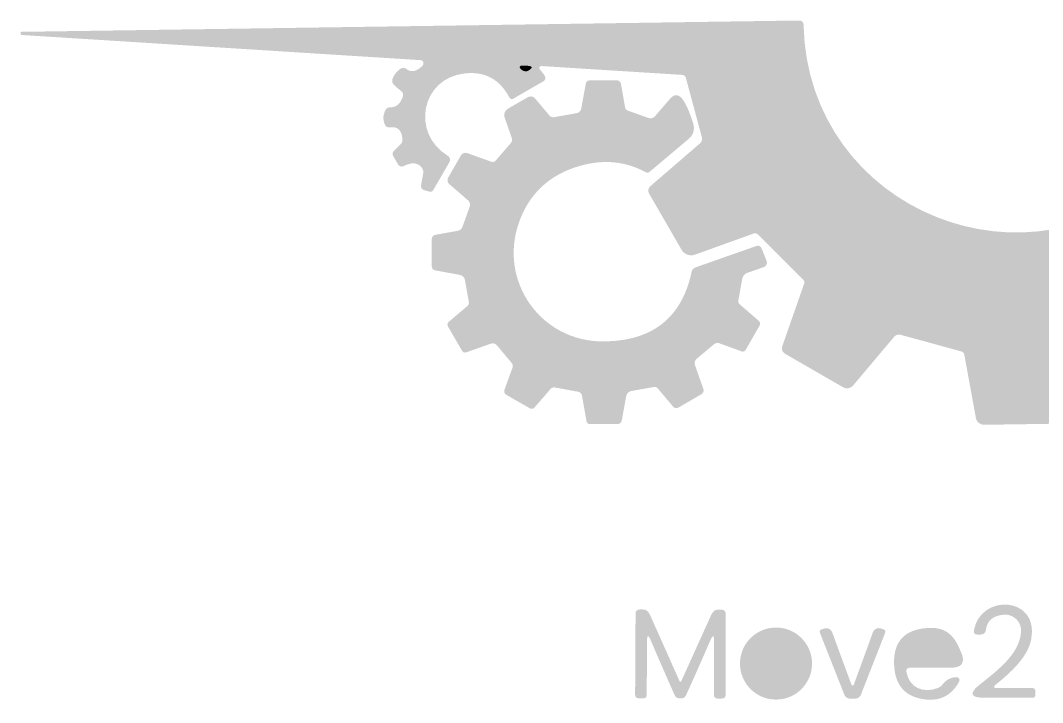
# Model space of a CAD drawing. Extents: x 0 to 300, y 0 to 192.
# Drawn here: x 7.5 to 151.9, y 6.4 to 102.8 of the extents above; entities that cross this region are included whole.
import ezdxf

# ---------------------------------------------------------------- set-up
doc = ezdxf.new("R2010")
doc.units = 0
doc.linetypes.add('Solid', pattern=[0])
doc.layers.add('Layer 1', color=7, linetype='Solid', lineweight=0)

msp = doc.modelspace()

# ---------------------------------------------------------------- hatches: boundary and pattern name
at = {"layer": 'Layer 1', "linetype": 'Solid', "lineweight": 0}
h = msp.add_hatch(color=160, dxfattribs=at)
edge = h.paths.add_edge_path(flags=0)
edge.add_spline(control_points=[(81.07, 95.66), (81.51, 95.16), (81.63, 94.89)], knot_values=[0, 0, 0, 1, 1, 1], degree=2, periodic=0)
edge.add_line((81.63, 94.89), (81.63, 94.89))
edge.add_spline(control_points=[(81.63, 94.89), (81.74, 94.64), (81.64, 94.35), (81.41, 94.21)], knot_values=[0, 0, 0, 0, 1, 1, 1, 1], degree=3, periodic=0)
edge.add_line((81.41, 94.21), (77.19, 91.78))
edge.add_spline(control_points=[(77.19, 91.78), (76.78, 91.54), (76.56, 91.96)], knot_values=[0, 0, 0, 1, 1, 1], degree=2, periodic=0)
edge.add_spline(control_points=[(76.56, 91.96), (74.51, 95.8), (70.24, 95.31)], knot_values=[0, 0, 0, 1, 1, 1], degree=2, periodic=0)
edge.add_spline(control_points=[(70.24, 95.31), (64.1, 94.6), (62.67, 86.86), (67.9, 83.67)], knot_values=[0, 0, 0, 0, 1, 1, 1, 1], degree=3, periodic=0)
edge.add_line((67.9, 83.67), (67.9, 83.67))
edge.add_spline(control_points=[(67.9, 83.67), (68.2, 83.49), (68.3, 83.1), (68.12, 82.79)], knot_values=[0, 0, 0, 0, 1, 1, 1, 1], degree=3, periodic=0)
edge.add_line((68.12, 82.79), (65.87, 78.89))
edge.add_spline(control_points=[(65.87, 78.89), (65.66, 78.52), (65.24, 78.63)], knot_values=[0, 0, 0, 1, 1, 1], degree=2, periodic=0)
edge.add_line((65.24, 78.63), (64.64, 78.8))
edge.add_spline(control_points=[(64.64, 78.8), (64.02, 78.97), (64.13, 79.6)], knot_values=[0, 0, 0, 1, 1, 1], degree=2, periodic=0)
edge.add_line((64.13, 79.6), (64.41, 81.17))
edge.add_spline(control_points=[(64.41, 81.17), (64.5, 81.69), (64.15, 82.09)], knot_values=[0, 0, 0, 1, 1, 1], degree=2, periodic=0)
edge.add_spline(control_points=[(64.15, 82.09), (63.29, 83.06), (61.64, 82.22)], knot_values=[0, 0, 0, 1, 1, 1], degree=2, periodic=0)
edge.add_line((61.64, 82.22), (61.64, 82.22))
edge.add_spline(control_points=[(61.64, 82.22), (61.37, 82.08), (61.03, 82.18), (60.87, 82.45)], knot_values=[0, 0, 0, 0, 1, 1, 1, 1], degree=3, periodic=0)
edge.add_line((60.87, 82.45), (60.21, 83.59))
edge.add_spline(control_points=[(60.21, 83.59), (59.95, 84.04), (60.32, 84.41)], knot_values=[0, 0, 0, 1, 1, 1], degree=2, periodic=0)
edge.add_line((60.32, 84.41), (61.26, 85.35))
edge.add_line((61.26, 85.35), (61.26, 85.35))
edge.add_spline(control_points=[(61.26, 85.35), (61.42, 85.51), (61.5, 85.73), (61.49, 85.96)], knot_values=[0, 0, 0, 0, 1, 1, 1, 1], degree=3, periodic=0)
edge.add_spline(control_points=[(61.49, 85.96), (61.35, 87.92), (59.75, 87.7)], knot_values=[0, 0, 0, 1, 1, 1], degree=2, periodic=0)
edge.add_spline(control_points=[(59.75, 87.7), (59.17, 87.62), (58.97, 88.17)], knot_values=[0, 0, 0, 1, 1, 1], degree=2, periodic=0)
edge.add_spline(control_points=[(58.97, 88.17), (58.59, 89.16), (59.06, 90.08)], knot_values=[0, 0, 0, 1, 1, 1], degree=2, periodic=0)
edge.add_spline(control_points=[(59.06, 90.08), (59.3, 90.55), (59.83, 90.54)], knot_values=[0, 0, 0, 1, 1, 1], degree=2, periodic=0)
edge.add_spline(control_points=[(59.83, 90.54), (60.97, 90.51), (61.52, 91.97)], knot_values=[0, 0, 0, 1, 1, 1], degree=2, periodic=0)
edge.add_spline(control_points=[(61.52, 91.97), (61.72, 92.47), (61.3, 92.82)], knot_values=[0, 0, 0, 1, 1, 1], degree=2, periodic=0)
edge.add_line((61.3, 92.82), (60.34, 93.63))
edge.add_spline(control_points=[(60.34, 93.63), (60.09, 93.84), (59.98, 94.19), (60.08, 94.51)], knot_values=[0, 0, 0, 0, 1, 1, 1, 1], degree=3, periodic=0)
edge.add_spline(control_points=[(60.08, 94.51), (60.33, 95.33), (61.17, 95.94)], knot_values=[0, 0, 0, 1, 1, 1], degree=2, periodic=0)
edge.add_spline(control_points=[(61.17, 95.94), (61.61, 96.25), (62.04, 95.94)], knot_values=[0, 0, 0, 1, 1, 1], degree=2, periodic=0)
edge.add_spline(control_points=[(62.04, 95.94), (63.09, 95.16), (64.33, 96.43)], knot_values=[0, 0, 0, 1, 1, 1], degree=2, periodic=0)
edge.add_spline(control_points=[(64.33, 96.43), (64.45, 96.56), (64.49, 96.74), (64.43, 96.9)], knot_values=[0, 0, 0, 0, 1, 1, 1, 1], degree=3, periodic=0)
edge.add_spline(control_points=[(64.43, 96.9), (64.37, 97.07), (64.21, 97.18), (64.04, 97.19)], knot_values=[0, 0, 0, 0, 1, 1, 1, 1], degree=3, periodic=0)
edge.add_line((64.04, 97.19), (7.63, 100.75))
edge.add_spline(control_points=[(7.63, 100.75), (7.61, 100.75), (7.61, 100.77)], knot_values=[0, 0, 0, 1, 1, 1], degree=2, periodic=0)
edge.add_line((7.61, 100.77), (7.56, 101.04))
edge.add_spline(control_points=[(7.56, 101.04), (7.53, 101.19), (7.68, 101.19)], knot_values=[0, 0, 0, 1, 1, 1], degree=2, periodic=0)
edge.add_line((7.68, 101.19), (117.45, 102.79))
edge.add_spline(control_points=[(117.45, 102.79), (118.12, 102.8), (118.14, 102.12)], knot_values=[0, 0, 0, 1, 1, 1], degree=2, periodic=0)
edge.add_spline(control_points=[(118.14, 102.12), (118.75, 75.83), (150.45, 63.03), (169.23, 81.67)], knot_values=[0, 0, 0, 0, 1, 1, 1, 1], degree=3, periodic=0)
edge.add_spline(control_points=[(169.23, 81.67), (177.29, 89.67), (177.99, 102.23)], knot_values=[0, 0, 0, 1, 1, 1], degree=2, periodic=0)
edge.add_spline(control_points=[(177.99, 102.23), (178.02, 102.75), (178.53, 102.75)], knot_values=[0, 0, 0, 1, 1, 1], degree=2, periodic=0)
edge.add_line((178.53, 102.75), (286.5, 102.77))
edge.add_spline(control_points=[(286.5, 102.77), (286.68, 102.77), (286.69, 102.66)], knot_values=[0, 0, 0, 1, 1, 1], degree=2, periodic=0)
edge.add_line((286.69, 102.66), (286.69, 102.65))
edge.add_spline(control_points=[(286.69, 102.65), (286.71, 102.51), (286.5, 102.49)], knot_values=[0, 0, 0, 1, 1, 1], degree=2, periodic=0)
edge.add_line((286.5, 102.49), (233.21, 98.4))
edge.add_spline(control_points=[(233.21, 98.4), (232.67, 98.35), (232.25, 97.91), (232.26, 97.37)], knot_values=[0, 0, 0, 0, 1, 1, 1, 1], degree=3, periodic=0)
edge.add_spline(control_points=[(232.26, 97.37), (232.26, 96.48), (233.1, 95.82)], knot_values=[0, 0, 0, 1, 1, 1], degree=2, periodic=0)
edge.add_spline(control_points=[(233.1, 95.82), (233.55, 95.47), (234.09, 95.66)], knot_values=[0, 0, 0, 1, 1, 1], degree=2, periodic=0)
edge.add_line((234.09, 95.66), (235.13, 96.04))
edge.add_spline(control_points=[(235.13, 96.04), (235.59, 96.2), (235.83, 95.78)], knot_values=[0, 0, 0, 1, 1, 1], degree=2, periodic=0)
edge.add_line((235.83, 95.78), (236.53, 94.56))
edge.add_line((236.53, 94.56), (236.53, 94.56))
edge.add_spline(control_points=[(236.53, 94.56), (236.71, 94.26), (236.62, 93.88), (236.34, 93.68)], knot_values=[0, 0, 0, 0, 1, 1, 1, 1], degree=3, periodic=0)
edge.add_spline(control_points=[(236.34, 93.68), (235.66, 93.2), (235.37, 92.78)], knot_values=[0, 0, 0, 1, 1, 1], degree=2, periodic=0)
edge.add_spline(control_points=[(235.37, 92.78), (235.08, 92.35), (235.23, 91.85)], knot_values=[0, 0, 0, 1, 1, 1], degree=2, periodic=0)
edge.add_spline(control_points=[(235.23, 91.85), (235.65, 90.46), (237.24, 90.5)], knot_values=[0, 0, 0, 1, 1, 1], degree=2, periodic=0)
edge.add_spline(control_points=[(237.24, 90.5), (237.39, 90.51), (237.54, 90.45), (237.65, 90.34)], knot_values=[0, 0, 0, 0, 1, 1, 1, 1], degree=3, periodic=0)
edge.add_spline(control_points=[(237.65, 90.34), (237.76, 90.22), (237.82, 90.07), (237.81, 89.92)], knot_values=[0, 0, 0, 0, 1, 1, 1, 1], degree=3, periodic=0)
edge.add_line((237.81, 89.92), (237.7, 88.2))
edge.add_spline(control_points=[(237.7, 88.2), (237.66, 87.63), (237.09, 87.67)], knot_values=[0, 0, 0, 1, 1, 1], degree=2, periodic=0)
edge.add_line((237.09, 87.67), (236.27, 87.72))
edge.add_spline(control_points=[(236.27, 87.72), (235.85, 87.74), (235.65, 87.37)], knot_values=[0, 0, 0, 1, 1, 1], degree=2, periodic=0)
edge.add_spline(control_points=[(235.65, 87.37), (234.6, 85.42), (236.4, 84.56)], knot_values=[0, 0, 0, 1, 1, 1], degree=2, periodic=0)
edge.add_spline(control_points=[(236.4, 84.56), (236.57, 84.48), (236.69, 84.32), (236.73, 84.13)], knot_values=[0, 0, 0, 0, 1, 1, 1, 1], degree=3, periodic=0)
edge.add_spline(control_points=[(236.73, 84.13), (236.77, 83.94), (236.72, 83.75), (236.6, 83.6)], knot_values=[0, 0, 0, 0, 1, 1, 1, 1], degree=3, periodic=0)
edge.add_line((236.6, 83.6), (235.58, 82.38))
edge.add_spline(control_points=[(235.58, 82.38), (235.2, 81.93), (234.7, 82.23)], knot_values=[0, 0, 0, 1, 1, 1], degree=2, periodic=0)
edge.add_line((234.7, 82.23), (234.07, 82.59))
edge.add_spline(control_points=[(234.07, 82.59), (233.77, 82.76), (233.4, 82.74), (233.12, 82.53)], knot_values=[0, 0, 0, 0, 1, 1, 1, 1], degree=3, periodic=0)
edge.add_spline(control_points=[(233.12, 82.53), (231.65, 81.42), (232.63, 79.87)], knot_values=[0, 0, 0, 1, 1, 1], degree=2, periodic=0)
edge.add_spline(control_points=[(232.63, 79.87), (233.11, 79.13), (232.27, 78.83)], knot_values=[0, 0, 0, 1, 1, 1], degree=2, periodic=0)
edge.add_line((232.27, 78.83), (231.12, 78.41))
edge.add_spline(control_points=[(231.12, 78.41), (230.44, 78.17), (230.2, 78.84)], knot_values=[0, 0, 0, 1, 1, 1], degree=2, periodic=0)
edge.add_line((230.2, 78.84), (228.71, 82.99))
edge.add_spline(control_points=[(228.71, 82.99), (228.55, 83.42), (228.92, 83.68)], knot_values=[0, 0, 0, 1, 1, 1], degree=2, periodic=0)
edge.add_spline(control_points=[(228.92, 83.68), (232.72, 86.36), (231.83, 90.47)], knot_values=[0, 0, 0, 1, 1, 1], degree=2, periodic=0)
edge.add_spline(control_points=[(231.83, 90.47), (231.08, 93.9), (227.63, 95.02)], knot_values=[0, 0, 0, 1, 1, 1], degree=2, periodic=0)
edge.add_spline(control_points=[(227.63, 95.02), (222.98, 96.54), (219.97, 91.55)], knot_values=[0, 0, 0, 1, 1, 1], degree=2, periodic=0)
edge.add_spline(control_points=[(219.97, 91.55), (219.72, 91.14), (219.31, 91.38)], knot_values=[0, 0, 0, 1, 1, 1], degree=2, periodic=0)
edge.add_line((219.31, 91.38), (215.44, 93.61))
edge.add_spline(control_points=[(215.44, 93.61), (214.71, 94.04), (215.13, 94.78)], knot_values=[0, 0, 0, 1, 1, 1], degree=2, periodic=0)
edge.add_line((215.13, 94.78), (215.66, 95.69))
edge.add_spline(control_points=[(215.66, 95.69), (216.12, 96.49), (216.91, 96.01)], knot_values=[0, 0, 0, 1, 1, 1], degree=2, periodic=0)
edge.add_spline(control_points=[(216.91, 96.01), (218.33, 95.14), (219.35, 96.82)], knot_values=[0, 0, 0, 1, 1, 1], degree=2, periodic=0)
edge.add_line((219.35, 96.82), (219.35, 96.82))
edge.add_spline(control_points=[(219.35, 96.82), (219.42, 96.93), (219.42, 97.07), (219.35, 97.18)], knot_values=[0, 0, 0, 0, 1, 1, 1, 1], degree=3, periodic=0)
edge.add_spline(control_points=[(219.35, 97.18), (219.28, 97.3), (219.15, 97.36), (219.02, 97.35)], knot_values=[0, 0, 0, 0, 1, 1, 1, 1], degree=3, periodic=0)
edge.add_line((219.02, 97.35), (195.15, 95.51))
edge.add_spline(control_points=[(195.15, 95.51), (194.78, 95.49), (194.68, 95.13)], knot_values=[0, 0, 0, 1, 1, 1], degree=2, periodic=0)
edge.add_line((194.68, 95.13), (192.41, 86.84))
edge.add_line((192.41, 86.84), (192.41, 86.84))
edge.add_spline(control_points=[(192.41, 86.84), (192.29, 86.4), (192.44, 85.92), (192.79, 85.63)], knot_values=[0, 0, 0, 0, 1, 1, 1, 1], degree=3, periodic=0)
edge.add_line((192.79, 85.63), (199.57, 79.92))
edge.add_spline(control_points=[(199.57, 79.92), (199.98, 79.58), (200.08, 78.99), (199.81, 78.53)], knot_values=[0, 0, 0, 0, 1, 1, 1, 1], degree=3, periodic=0)
edge.add_line((199.81, 78.53), (195.09, 70.35))
edge.add_line((195.09, 70.35), (195.09, 70.35))
edge.add_spline(control_points=[(195.09, 70.35), (194.86, 69.94), (194.37, 69.76), (193.93, 69.92)], knot_values=[0, 0, 0, 0, 1, 1, 1, 1], degree=3, periodic=0)
edge.add_line((193.93, 69.92), (185.42, 72.89))
edge.add_line((185.42, 72.89), (185.42, 72.89))
edge.add_spline(control_points=[(185.42, 72.89), (185.1, 73.01), (184.73, 72.92), (184.48, 72.68)], knot_values=[0, 0, 0, 0, 1, 1, 1, 1], degree=3, periodic=0)
edge.add_line((184.48, 72.68), (178.19, 66.38))
edge.add_spline(control_points=[(178.19, 66.38), (178.06, 66.25), (178.01, 66.06), (178.08, 65.88)], knot_values=[0, 0, 0, 0, 1, 1, 1, 1], degree=3, periodic=0)
edge.add_line((178.08, 65.88), (181.16, 57.31))
edge.add_spline(control_points=[(181.16, 57.31), (181.53, 56.28), (180.58, 55.73)], knot_values=[0, 0, 0, 1, 1, 1], degree=2, periodic=0)
edge.add_line((180.58, 55.73), (172.95, 51.33))
edge.add_line((172.95, 51.33), (172.95, 51.33))
edge.add_spline(control_points=[(172.95, 51.33), (172.34, 50.98), (171.57, 51.11), (171.11, 51.64)], knot_values=[0, 0, 0, 0, 1, 1, 1, 1], degree=3, periodic=0)
edge.add_line((171.11, 51.64), (165.41, 58.26))
edge.add_spline(control_points=[(165.41, 58.26), (165.11, 58.61), (164.66, 58.49)], knot_values=[0, 0, 0, 1, 1, 1], degree=2, periodic=0)
edge.add_line((164.66, 58.49), (156.13, 56.19))
edge.add_spline(control_points=[(156.13, 56.19), (155.63, 56.06), (155.54, 55.55)], knot_values=[0, 0, 0, 1, 1, 1], degree=2, periodic=0)
edge.add_line((155.54, 55.55), (154.06, 47.14))
edge.add_spline(control_points=[(154.06, 47.14), (153.83, 45.83), (152.5, 45.81)], knot_values=[0, 0, 0, 1, 1, 1], degree=2, periodic=0)
edge.add_line((152.5, 45.81), (143.65, 45.68))
edge.add_spline(control_points=[(143.65, 45.68), (143.08, 45.67), (142.58, 46.08), (142.48, 46.65)], knot_values=[0, 0, 0, 0, 1, 1, 1, 1], degree=3, periodic=0)
edge.add_line((142.48, 46.65), (140.85, 55.55))
edge.add_spline(control_points=[(140.85, 55.55), (140.78, 55.94), (140.4, 56.05)], knot_values=[0, 0, 0, 1, 1, 1], degree=2, periodic=0)
edge.add_line((140.4, 56.05), (131.89, 58.38))
edge.add_spline(control_points=[(131.89, 58.38), (131.3, 58.54), (130.9, 58.07)], knot_values=[0, 0, 0, 1, 1, 1], degree=2, periodic=0)
edge.add_line((130.9, 58.07), (125.15, 51.24))
edge.add_spline(control_points=[(125.15, 51.24), (124.8, 50.82), (124.19, 50.71), (123.72, 50.98)], knot_values=[0, 0, 0, 0, 1, 1, 1, 1], degree=3, periodic=0)
edge.add_line((123.72, 50.98), (115.5, 55.73))
edge.add_spline(control_points=[(115.5, 55.73), (115.15, 55.93), (114.99, 56.36), (115.12, 56.74)], knot_values=[0, 0, 0, 0, 1, 1, 1, 1], degree=3, periodic=0)
edge.add_line((115.12, 56.74), (118.24, 65.67))
edge.add_line((118.24, 65.67), (118.24, 65.67))
edge.add_spline(control_points=[(118.24, 65.67), (118.29, 65.82), (118.26, 65.99), (118.14, 66.11)], knot_values=[0, 0, 0, 0, 1, 1, 1, 1], degree=3, periodic=0)
edge.add_line((118.14, 66.11), (111.68, 72.57))
edge.add_spline(control_points=[(111.68, 72.57), (111.43, 72.82), (111.1, 72.7)], knot_values=[0, 0, 0, 1, 1, 1], degree=2, periodic=0)
edge.add_line((111.1, 72.7), (102.8, 69.71))
edge.add_line((102.8, 69.71), (102.8, 69.71))
edge.add_spline(control_points=[(102.8, 69.71), (102.08, 69.46), (101.29, 69.75), (100.91, 70.4)], knot_values=[0, 0, 0, 0, 1, 1, 1, 1], degree=3, periodic=0)
edge.add_line((100.91, 70.4), (96.31, 78.36))
edge.add_line((96.31, 78.36), (96.31, 78.36))
edge.add_spline(control_points=[(96.31, 78.36), (96.12, 78.7), (96.19, 79.12), (96.49, 79.38)], knot_values=[0, 0, 0, 0, 1, 1, 1, 1], degree=3, periodic=0)
edge.add_line((96.49, 79.38), (103.52, 85.44))
edge.add_line((103.52, 85.44), (103.52, 85.44))
edge.add_spline(control_points=[(103.52, 85.44), (103.76, 85.65), (103.86, 85.97), (103.78, 86.28)], knot_values=[0, 0, 0, 0, 1, 1, 1, 1], degree=3, periodic=0)
edge.add_line((103.78, 86.28), (101.53, 94.64))
edge.add_spline(control_points=[(101.53, 94.64), (101.41, 95.08), (100.96, 95.11)], knot_values=[0, 0, 0, 1, 1, 1], degree=2, periodic=0)
edge.add_line((100.96, 95.11), (81.4, 96.34))
edge.add_spline(control_points=[(81.4, 96.34), (80.4, 96.41), (81.07, 95.66)], knot_values=[0, 0, 0, 1, 1, 1], degree=2, periodic=0)
edge = h.paths.add_edge_path(flags=0)
edge.add_line((78.2, 96.39), (78.2, 96.39))
edge.add_spline(control_points=[(78.2, 96.39), (78.14, 96.37), (78.09, 96.33), (78.07, 96.27)], knot_values=[0, 0, 0, 0, 1, 1, 1, 1], degree=3, periodic=0)
edge.add_spline(control_points=[(78.07, 96.27), (78.04, 96.22), (78.05, 96.15), (78.08, 96.1)], knot_values=[0, 0, 0, 0, 1, 1, 1, 1], degree=3, periodic=0)
edge.add_spline(control_points=[(78.08, 96.1), (78.35, 95.68), (78.86, 95.61)], knot_values=[0, 0, 0, 1, 1, 1], degree=2, periodic=0)
edge.add_spline(control_points=[(78.86, 95.61), (79.12, 95.58), (79.44, 95.82)], knot_values=[0, 0, 0, 1, 1, 1], degree=2, periodic=0)
edge.add_spline(control_points=[(79.44, 95.82), (80.08, 96.28), (79.3, 96.38)], knot_values=[0, 0, 0, 1, 1, 1], degree=2, periodic=0)
edge.add_spline(control_points=[(79.3, 96.38), (78.53, 96.48), (78.2, 96.39)], knot_values=[0, 0, 0, 1, 1, 1], degree=2, periodic=0)
h = msp.add_hatch(color=0, dxfattribs=at)
edge = h.paths.add_edge_path(flags=0)
edge.add_spline(control_points=[(78.2, 96.39), (78.53, 96.48), (79.3, 96.38)], knot_values=[0, 0, 0, 1, 1, 1], degree=2, periodic=0)
edge.add_spline(control_points=[(79.3, 96.38), (80.08, 96.28), (79.44, 95.82)], knot_values=[0, 0, 0, 1, 1, 1], degree=2, periodic=0)
edge.add_spline(control_points=[(79.44, 95.82), (79.12, 95.58), (78.86, 95.61)], knot_values=[0, 0, 0, 1, 1, 1], degree=2, periodic=0)
edge.add_spline(control_points=[(78.86, 95.61), (78.35, 95.68), (78.08, 96.1)], knot_values=[0, 0, 0, 1, 1, 1], degree=2, periodic=0)
edge.add_spline(control_points=[(78.08, 96.1), (78.05, 96.15), (78.04, 96.22), (78.07, 96.27)], knot_values=[0, 0, 0, 0, 1, 1, 1, 1], degree=3, periodic=0)
edge.add_spline(control_points=[(78.07, 96.27), (78.09, 96.33), (78.14, 96.37), (78.2, 96.39)], knot_values=[0, 0, 0, 0, 1, 1, 1, 1], degree=3, periodic=0)
edge.add_line((78.2, 96.39), (78.2, 96.39))
h = msp.add_hatch(color=160, dxfattribs=at)
edge = h.paths.add_edge_path(flags=0)
edge.add_line((93.07, 49.64), (92.47, 46.34))
edge.add_spline(control_points=[(92.47, 46.34), (92.36, 45.78), (91.79, 45.78)], knot_values=[0, 0, 0, 1, 1, 1], degree=2, periodic=0)
edge.add_line((91.79, 45.78), (88.03, 45.78))
edge.add_spline(control_points=[(88.03, 45.78), (87.56, 45.78), (87.47, 46.24)], knot_values=[0, 0, 0, 1, 1, 1], degree=2, periodic=0)
edge.add_line((87.47, 46.24), (86.85, 49.77))
edge.add_spline(control_points=[(86.85, 49.77), (86.76, 50.27), (86.26, 50.36)], knot_values=[0, 0, 0, 1, 1, 1], degree=2, periodic=0)
edge.add_line((86.26, 50.36), (83.01, 50.95))
edge.add_spline(control_points=[(83.01, 50.95), (82.65, 51.01), (82.4, 50.73)], knot_values=[0, 0, 0, 1, 1, 1], degree=2, periodic=0)
edge.add_line((82.4, 50.73), (80.19, 48.18))
edge.add_spline(control_points=[(80.19, 48.18), (79.87, 47.78), (79.42, 48.04)], knot_values=[0, 0, 0, 1, 1, 1], degree=2, periodic=0)
edge.add_line((79.42, 48.04), (76.13, 49.93))
edge.add_line((76.13, 49.93), (76.13, 49.93))
edge.add_spline(control_points=[(76.13, 49.93), (75.9, 50.06), (75.8, 50.34), (75.89, 50.6)], knot_values=[0, 0, 0, 0, 1, 1, 1, 1], degree=3, periodic=0)
edge.add_line((75.89, 50.6), (77.03, 53.75))
edge.add_spline(control_points=[(77.03, 53.75), (77.16, 54.13), (76.89, 54.44)], knot_values=[0, 0, 0, 1, 1, 1], degree=2, periodic=0)
edge.add_line((76.89, 54.44), (74.86, 56.87))
edge.add_spline(control_points=[(74.86, 56.87), (74.48, 57.31), (73.92, 57.12)], knot_values=[0, 0, 0, 1, 1, 1], degree=2, periodic=0)
edge.add_line((73.92, 57.12), (70.53, 55.93))
edge.add_spline(control_points=[(70.53, 55.93), (70.1, 55.78), (69.88, 56.17)], knot_values=[0, 0, 0, 1, 1, 1], degree=2, periodic=0)
edge.add_line((69.88, 56.17), (67.95, 59.51))
edge.add_spline(control_points=[(67.95, 59.51), (67.69, 59.95), (68.08, 60.27)], knot_values=[0, 0, 0, 1, 1, 1], degree=2, periodic=0)
edge.add_line((68.08, 60.27), (70.63, 62.43))
edge.add_spline(control_points=[(70.63, 62.43), (70.92, 62.67), (70.86, 63.05)], knot_values=[0, 0, 0, 1, 1, 1], degree=2, periodic=0)
edge.add_line((70.86, 63.05), (70.33, 66.03))
edge.add_spline(control_points=[(70.33, 66.03), (70.2, 66.74), (69.5, 66.87)], knot_values=[0, 0, 0, 1, 1, 1], degree=2, periodic=0)
edge.add_line((69.5, 66.87), (66.14, 67.49))
edge.add_spline(control_points=[(66.14, 67.49), (65.63, 67.58), (65.63, 68.09)], knot_values=[0, 0, 0, 1, 1, 1], degree=2, periodic=0)
edge.add_line((65.63, 68.09), (65.63, 71.85))
edge.add_spline(control_points=[(65.63, 71.85), (65.63, 72.43), (66.21, 72.53)], knot_values=[0, 0, 0, 1, 1, 1], degree=2, periodic=0)
edge.add_line((66.21, 72.53), (69.29, 73.08))
edge.add_spline(control_points=[(69.29, 73.08), (69.6, 73.14), (69.86, 73.35), (69.96, 73.64)], knot_values=[0, 0, 0, 0, 1, 1, 1, 1], degree=3, periodic=0)
edge.add_line((69.96, 73.64), (70.97, 76.45))
edge.add_spline(control_points=[(70.97, 76.45), (71.17, 77.03), (70.7, 77.43)], knot_values=[0, 0, 0, 1, 1, 1], degree=2, periodic=0)
edge.add_line((70.7, 77.43), (68.09, 79.69))
edge.add_line((68.09, 79.69), (68.09, 79.69))
edge.add_spline(control_points=[(68.09, 79.69), (67.83, 79.91), (67.76, 80.29), (67.94, 80.59)], knot_values=[0, 0, 0, 0, 1, 1, 1, 1], degree=3, periodic=0)
edge.add_line((67.94, 80.59), (69.74, 83.73))
edge.add_line((69.74, 83.73), (69.74, 83.73))
edge.add_spline(control_points=[(69.74, 83.73), (69.92, 84.04), (70.29, 84.18), (70.63, 84.06)], knot_values=[0, 0, 0, 0, 1, 1, 1, 1], degree=3, periodic=0)
edge.add_line((70.63, 84.06), (74.01, 82.85))
edge.add_spline(control_points=[(74.01, 82.85), (74.4, 82.71), (74.67, 83.02)], knot_values=[0, 0, 0, 1, 1, 1], degree=2, periodic=0)
edge.add_line((74.67, 83.02), (76.75, 85.43))
edge.add_spline(control_points=[(76.75, 85.43), (77.07, 85.81), (76.9, 86.28)], knot_values=[0, 0, 0, 1, 1, 1], degree=2, periodic=0)
edge.add_line((76.9, 86.28), (75.91, 89.1))
edge.add_spline(control_points=[(75.91, 89.1), (75.75, 89.56), (75.95, 90.08), (76.38, 90.33)], knot_values=[0, 0, 0, 0, 1, 1, 1, 1], degree=3, periodic=0)
edge.add_line((76.38, 90.33), (79.18, 91.95))
edge.add_spline(control_points=[(79.18, 91.95), (79.53, 92.16), (79.97, 92.08), (80.22, 91.78)], knot_values=[0, 0, 0, 0, 1, 1, 1, 1], degree=3, periodic=0)
edge.add_line((80.22, 91.78), (82.22, 89.4))
edge.add_spline(control_points=[(82.22, 89.4), (82.51, 89.06), (82.94, 89.14)], knot_values=[0, 0, 0, 1, 1, 1], degree=2, periodic=0)
edge.add_line((82.94, 89.14), (86.13, 89.71))
edge.add_line((86.13, 89.71), (86.13, 89.71))
edge.add_spline(control_points=[(86.13, 89.71), (86.44, 89.77), (86.68, 90.01), (86.73, 90.31)], knot_values=[0, 0, 0, 0, 1, 1, 1, 1], degree=3, periodic=0)
edge.add_line((86.73, 90.31), (87.37, 93.79))
edge.add_spline(control_points=[(87.37, 93.79), (87.47, 94.34), (88.03, 94.34)], knot_values=[0, 0, 0, 1, 1, 1], degree=2, periodic=0)
edge.add_line((88.03, 94.34), (91.7, 94.34))
edge.add_spline(control_points=[(91.7, 94.34), (92.26, 94.34), (92.36, 93.79)], knot_values=[0, 0, 0, 1, 1, 1], degree=2, periodic=0)
edge.add_line((92.36, 93.79), (92.93, 90.53))
edge.add_spline(control_points=[(92.93, 90.53), (93, 90.18), (93.33, 90.06)], knot_values=[0, 0, 0, 1, 1, 1], degree=2, periodic=0)
edge.add_line((93.33, 90.06), (96.18, 89.04))
edge.add_spline(control_points=[(96.18, 89.04), (96.78, 88.83), (97.19, 89.31)], knot_values=[0, 0, 0, 1, 1, 1], degree=2, periodic=0)
edge.add_line((97.19, 89.31), (99.26, 91.71))
edge.add_spline(control_points=[(99.26, 91.71), (100.18, 92.79), (101.05, 91.66)], knot_values=[0, 0, 0, 1, 1, 1], degree=2, periodic=0)
edge.add_spline(control_points=[(101.05, 91.66), (101.77, 90.72), (102.52, 88.33)], knot_values=[0, 0, 0, 1, 1, 1], degree=2, periodic=0)
edge.add_spline(control_points=[(102.52, 88.33), (102.97, 86.95), (101.85, 86.01)], knot_values=[0, 0, 0, 1, 1, 1], degree=2, periodic=0)
edge.add_line((101.85, 86.01), (96.38, 81.4))
edge.add_line((96.38, 81.4), (96.38, 81.4))
edge.add_spline(control_points=[(96.38, 81.4), (96.24, 81.28), (96.04, 81.26), (95.87, 81.35)], knot_values=[0, 0, 0, 0, 1, 1, 1, 1], degree=3, periodic=0)
edge.add_spline(control_points=[(95.87, 81.35), (91.47, 83.74), (86.34, 82.19)], knot_values=[0, 0, 0, 1, 1, 1], degree=2, periodic=0)
edge.add_spline(control_points=[(86.34, 82.19), (80.13, 80.32), (77.97, 74.33)], knot_values=[0, 0, 0, 1, 1, 1], degree=2, periodic=0)
edge.add_spline(control_points=[(77.97, 74.33), (74.96, 65.98), (81.08, 57.41), (89.83, 57.46)], knot_values=[0, 0, 0, 0, 1, 1, 1, 1], degree=3, periodic=0)
edge.add_spline(control_points=[(89.83, 57.46), (100.22, 57.51), (102.32, 67.24)], knot_values=[0, 0, 0, 1, 1, 1], degree=2, periodic=0)
edge.add_spline(control_points=[(102.32, 67.24), (102.42, 67.76), (102.92, 67.93)], knot_values=[0, 0, 0, 1, 1, 1], degree=2, periodic=0)
edge.add_line((102.92, 67.93), (111.4, 70.91))
edge.add_spline(control_points=[(111.4, 70.91), (112, 71.12), (112.24, 70.54)], knot_values=[0, 0, 0, 1, 1, 1], degree=2, periodic=0)
edge.add_line((112.24, 70.54), (112.91, 68.85))
edge.add_spline(control_points=[(112.91, 68.85), (112.98, 68.68), (112.98, 68.48), (112.9, 68.31)], knot_values=[0, 0, 0, 0, 1, 1, 1, 1], degree=3, periodic=0)
edge.add_spline(control_points=[(112.9, 68.31), (112.82, 68.14), (112.68, 68.01), (112.51, 67.95)], knot_values=[0, 0, 0, 0, 1, 1, 1, 1], degree=3, periodic=0)
edge.add_line((112.51, 67.95), (110.19, 67.14))
edge.add_spline(control_points=[(110.19, 67.14), (109.82, 67.01), (109.55, 66.69), (109.48, 66.31)], knot_values=[0, 0, 0, 0, 1, 1, 1, 1], degree=3, periodic=0)
edge.add_line((109.48, 66.31), (108.93, 63.25))
edge.add_spline(control_points=[(108.93, 63.25), (108.87, 62.92), (109.13, 62.69)], knot_values=[0, 0, 0, 1, 1, 1], degree=2, periodic=0)
edge.add_line((109.13, 62.69), (111.75, 60.42))
edge.add_spline(control_points=[(111.75, 60.42), (112.16, 60.07), (111.89, 59.62)], knot_values=[0, 0, 0, 1, 1, 1], degree=2, periodic=0)
edge.add_line((111.89, 59.62), (109.99, 56.31))
edge.add_spline(control_points=[(109.99, 56.31), (109.77, 55.92), (109.35, 56.07)], knot_values=[0, 0, 0, 1, 1, 1], degree=2, periodic=0)
edge.add_line((109.35, 56.07), (106.27, 57.18))
edge.add_spline(control_points=[(106.27, 57.18), (105.83, 57.34), (105.47, 57.04)], knot_values=[0, 0, 0, 1, 1, 1], degree=2, periodic=0)
edge.add_line((105.47, 57.04), (103.08, 55.03))
edge.add_spline(control_points=[(103.08, 55.03), (102.62, 54.64), (102.82, 54.07)], knot_values=[0, 0, 0, 1, 1, 1], degree=2, periodic=0)
edge.add_line((102.82, 54.07), (103.96, 50.82))
edge.add_spline(control_points=[(103.96, 50.82), (104.16, 50.25), (103.63, 49.95)], knot_values=[0, 0, 0, 1, 1, 1], degree=2, periodic=0)
edge.add_line((103.63, 49.95), (100.48, 48.12))
edge.add_line((100.48, 48.12), (100.48, 48.12))
edge.add_spline(control_points=[(100.48, 48.12), (100.22, 47.97), (99.89, 48.03), (99.7, 48.26)], knot_values=[0, 0, 0, 0, 1, 1, 1, 1], degree=3, periodic=0)
edge.add_line((99.7, 48.26), (97.57, 50.79))
edge.add_spline(control_points=[(97.57, 50.79), (97.32, 51.08), (96.95, 51.01)], knot_values=[0, 0, 0, 1, 1, 1], degree=2, periodic=0)
edge.add_line((96.95, 51.01), (93.9, 50.47))
edge.add_spline(control_points=[(93.9, 50.47), (93.2, 50.35), (93.07, 49.64)], knot_values=[0, 0, 0, 1, 1, 1], degree=2, periodic=0)
h = msp.add_hatch(color=160, dxfattribs=at)
edge = h.paths.add_edge_path(flags=0)
edge.add_spline(control_points=[(145.35, 9.03), (144.66, 8.48), (145.54, 8.48)], knot_values=[0, 0, 0, 1, 1, 1], degree=2, periodic=0)
edge.add_line((145.54, 8.48), (150.45, 8.48))
edge.add_spline(control_points=[(150.45, 8.48), (150.87, 8.48), (150.87, 8.06)], knot_values=[0, 0, 0, 1, 1, 1], degree=2, periodic=0)
edge.add_line((150.87, 8.06), (150.87, 7.52))
edge.add_spline(control_points=[(150.87, 7.52), (150.87, 7.12), (150.47, 7.12)], knot_values=[0, 0, 0, 1, 1, 1], degree=2, periodic=0)
edge.add_line((150.47, 7.12), (143.71, 7.12))
edge.add_spline(control_points=[(143.71, 7.12), (140.7, 7.12), (143.05, 9)], knot_values=[0, 0, 0, 1, 1, 1], degree=2, periodic=0)
edge.add_spline(control_points=[(143.05, 9), (145.54, 10.98), (148.77, 13.41), (148.86, 16.54)], knot_values=[0, 0, 0, 0, 1, 1, 1, 1], degree=3, periodic=0)
edge.add_line((148.86, 16.54), (148.86, 16.54))
edge.add_spline(control_points=[(148.86, 16.54), (148.88, 17.19), (148.62, 17.81), (148.15, 18.25)], knot_values=[0, 0, 0, 0, 1, 1, 1, 1], degree=3, periodic=0)
edge.add_spline(control_points=[(148.15, 18.25), (147.68, 18.69), (147.04, 18.91), (146.4, 18.85)], knot_values=[0, 0, 0, 0, 1, 1, 1, 1], degree=3, periodic=0)
edge.add_spline(control_points=[(146.4, 18.85), (144.18, 18.64), (143.9, 16.75)], knot_values=[0, 0, 0, 1, 1, 1], degree=2, periodic=0)
edge.add_spline(control_points=[(143.9, 16.75), (143.8, 16.05), (143.09, 16.05)], knot_values=[0, 0, 0, 1, 1, 1], degree=2, periodic=0)
edge.add_line((143.09, 16.05), (142.73, 16.05))
edge.add_spline(control_points=[(142.73, 16.05), (142.09, 16.05), (142.21, 16.67)], knot_values=[0, 0, 0, 1, 1, 1], degree=2, periodic=0)
edge.add_spline(control_points=[(142.21, 16.67), (143.16, 21.89), (151.45, 21.45), (150.3, 15.4)], knot_values=[0, 0, 0, 0, 1, 1, 1, 1], degree=3, periodic=0)
edge.add_spline(control_points=[(150.3, 15.4), (149.82, 12.86), (147.37, 10.65), (145.35, 9.03)], knot_values=[0, 0, 0, 0, 1, 1, 1, 1], degree=3, periodic=0)
h = msp.add_hatch(color=160, dxfattribs=at)
edge = h.paths.add_edge_path(flags=0)
edge.add_spline(control_points=[(100.75, 9.38), (100.83, 9.38), (100.87, 9.46)], knot_values=[0, 0, 0, 1, 1, 1], degree=2, periodic=0)
edge.add_spline(control_points=[(100.87, 9.46), (102.94, 14.06), (105.02, 18.65)], knot_values=[0, 0, 0, 1, 1, 1], degree=2, periodic=0)
edge.add_spline(control_points=[(105.02, 18.65), (105.38, 19.45), (105.81, 19.53)], knot_values=[0, 0, 0, 1, 1, 1], degree=2, periodic=0)
edge.add_spline(control_points=[(105.81, 19.53), (106.19, 19.59), (106.61, 19.55)], knot_values=[0, 0, 0, 1, 1, 1], degree=2, periodic=0)
edge.add_spline(control_points=[(106.61, 19.55), (107.13, 19.49), (107.13, 18.96)], knot_values=[0, 0, 0, 1, 1, 1], degree=2, periodic=0)
edge.add_line((107.13, 18.96), (107.13, 7.59))
edge.add_spline(control_points=[(107.13, 7.59), (107.13, 7.01), (106.55, 7.01)], knot_values=[0, 0, 0, 1, 1, 1], degree=2, periodic=0)
edge.add_line((106.55, 7.01), (106.02, 7.01))
edge.add_spline(control_points=[(106.02, 7.01), (105.49, 7.01), (105.49, 7.54)], knot_values=[0, 0, 0, 1, 1, 1], degree=2, periodic=0)
edge.add_line((105.49, 7.54), (105.49, 15.11))
edge.add_spline(control_points=[(105.49, 15.11), (105.49, 16.41), (104.97, 15.22)], knot_values=[0, 0, 0, 1, 1, 1], degree=2, periodic=0)
edge.add_spline(control_points=[(104.97, 15.22), (103.04, 10.77), (101.56, 7.52)], knot_values=[0, 0, 0, 1, 1, 1], degree=2, periodic=0)
edge.add_spline(control_points=[(101.56, 7.52), (101.44, 7.25), (101.26, 7.15)], knot_values=[0, 0, 0, 1, 1, 1], degree=2, periodic=0)
edge.add_spline(control_points=[(101.26, 7.15), (101.03, 7.02), (100.74, 7.02)], knot_values=[0, 0, 0, 1, 1, 1], degree=2, periodic=0)
edge.add_spline(control_points=[(100.74, 7.02), (100.45, 7.02), (100.22, 7.15)], knot_values=[0, 0, 0, 1, 1, 1], degree=2, periodic=0)
edge.add_spline(control_points=[(100.22, 7.15), (100.04, 7.25), (99.92, 7.52)], knot_values=[0, 0, 0, 1, 1, 1], degree=2, periodic=0)
edge.add_spline(control_points=[(99.92, 7.52), (98.46, 10.78), (96.55, 15.24)], knot_values=[0, 0, 0, 1, 1, 1], degree=2, periodic=0)
edge.add_spline(control_points=[(96.55, 15.24), (96.04, 16.43), (96.03, 15.13)], knot_values=[0, 0, 0, 1, 1, 1], degree=2, periodic=0)
edge.add_line((96.03, 15.13), (95.99, 7.56))
edge.add_spline(control_points=[(95.99, 7.56), (95.99, 7.03), (95.46, 7.04)], knot_values=[0, 0, 0, 1, 1, 1], degree=2, periodic=0)
edge.add_line((95.46, 7.04), (94.93, 7.04))
edge.add_spline(control_points=[(94.93, 7.04), (94.35, 7.04), (94.35, 7.62)], knot_values=[0, 0, 0, 1, 1, 1], degree=2, periodic=0)
edge.add_line((94.35, 7.62), (94.41, 18.99))
edge.add_spline(control_points=[(94.41, 18.99), (94.41, 19.52), (94.93, 19.58)], knot_values=[0, 0, 0, 1, 1, 1], degree=2, periodic=0)
edge.add_spline(control_points=[(94.93, 19.58), (95.35, 19.62), (95.73, 19.55)], knot_values=[0, 0, 0, 1, 1, 1], degree=2, periodic=0)
edge.add_spline(control_points=[(95.73, 19.55), (96.16, 19.47), (96.52, 18.67)], knot_values=[0, 0, 0, 1, 1, 1], degree=2, periodic=0)
edge.add_spline(control_points=[(96.52, 18.67), (98.58, 14.07), (100.62, 9.47)], knot_values=[0, 0, 0, 1, 1, 1], degree=2, periodic=0)
edge.add_spline(control_points=[(100.62, 9.47), (100.66, 9.38), (100.75, 9.38)], knot_values=[0, 0, 0, 1, 1, 1], degree=2, periodic=0)
h = msp.add_hatch(color=160, dxfattribs=at)
edge = h.paths.add_edge_path(flags=0)
edge.add_spline(control_points=[(119.34, 11.95), (119.34, 9.14), (117.06, 6.86), (114.25, 6.86)], knot_values=[0, 0, 0, 0, 1, 1, 1, 1], degree=3, periodic=0)
edge.add_spline(control_points=[(114.25, 6.86), (111.44, 6.86), (109.16, 9.14), (109.16, 11.95)], knot_values=[0, 0, 0, 0, 1, 1, 1, 1], degree=3, periodic=0)
edge.add_spline(control_points=[(109.16, 11.95), (109.16, 14.76), (111.44, 17.04), (114.25, 17.04)], knot_values=[0, 0, 0, 0, 1, 1, 1, 1], degree=3, periodic=0)
edge.add_spline(control_points=[(114.25, 17.04), (117.06, 17.04), (119.34, 14.76), (119.34, 11.95)], knot_values=[0, 0, 0, 0, 1, 1, 1, 1], degree=3, periodic=0)
edge = h.paths.add_edge_path(flags=0)
edge.add_line((114.26, 8.19), (114.26, 8.19))
edge.add_spline(control_points=[(114.26, 8.19), (116.11, 8.19), (117.61, 9.87), (117.61, 11.93)], knot_values=[0, 0, 0, 0, 1, 1, 1, 1], degree=3, periodic=0)
edge.add_spline(control_points=[(117.61, 11.93), (117.61, 13.99), (116.1, 15.65), (114.24, 15.65)], knot_values=[0, 0, 0, 0, 1, 1, 1, 1], degree=3, periodic=0)
edge.add_spline(control_points=[(114.24, 15.65), (112.39, 15.65), (110.89, 13.97), (110.89, 11.91)], knot_values=[0, 0, 0, 0, 1, 1, 1, 1], degree=3, periodic=0)
edge.add_spline(control_points=[(110.89, 11.91), (110.89, 9.85), (112.4, 8.19), (114.26, 8.19)], knot_values=[0, 0, 0, 0, 1, 1, 1, 1], degree=3, periodic=0)
edge.add_line((114.26, 8.19), (114.26, 8.19))
h = msp.add_hatch(color=160, dxfattribs=at)
edge = h.paths.add_edge_path(flags=0)
edge.add_spline(control_points=[(125.07, 8.87), (125.13, 8.87), (125.19, 8.9)], knot_values=[0, 0, 0, 1, 1, 1], degree=2, periodic=0)
edge.add_spline(control_points=[(125.19, 8.9), (125.22, 8.92), (125.24, 8.99)], knot_values=[0, 0, 0, 1, 1, 1], degree=2, periodic=0)
edge.add_spline(control_points=[(125.24, 8.99), (126.67, 12.86), (127.93, 16.37)], knot_values=[0, 0, 0, 1, 1, 1], degree=2, periodic=0)
edge.add_line((127.93, 16.37), (127.93, 16.37))
edge.add_spline(control_points=[(127.93, 16.37), (128.1, 16.83), (128.6, 17.07), (129.06, 16.91)], knot_values=[0, 0, 0, 0, 1, 1, 1, 1], degree=3, periodic=0)
edge.add_line((129.06, 16.91), (129.43, 16.78))
edge.add_spline(control_points=[(129.43, 16.78), (129.8, 16.65), (129.66, 16.28)], knot_values=[0, 0, 0, 1, 1, 1], degree=2, periodic=0)
edge.add_line((129.66, 16.28), (126.25, 7.58))
edge.add_spline(control_points=[(126.25, 7.58), (126.07, 7.12), (125.59, 7.01)], knot_values=[0, 0, 0, 1, 1, 1], degree=2, periodic=0)
edge.add_spline(control_points=[(125.59, 7.01), (125.44, 6.98), (125.07, 6.97)], knot_values=[0, 0, 0, 1, 1, 1], degree=2, periodic=0)
edge.add_spline(control_points=[(125.07, 6.97), (124.7, 6.97), (124.56, 7.01)], knot_values=[0, 0, 0, 1, 1, 1], degree=2, periodic=0)
edge.add_spline(control_points=[(124.56, 7.01), (124.07, 7.12), (123.89, 7.58)], knot_values=[0, 0, 0, 1, 1, 1], degree=2, periodic=0)
edge.add_line((123.89, 7.58), (120.46, 16.27))
edge.add_spline(control_points=[(120.46, 16.27), (120.32, 16.64), (120.69, 16.77)], knot_values=[0, 0, 0, 1, 1, 1], degree=2, periodic=0)
edge.add_line((120.69, 16.77), (121.06, 16.9))
edge.add_line((121.06, 16.9), (121.06, 16.9))
edge.add_spline(control_points=[(121.06, 16.9), (121.52, 17.06), (122.03, 16.82), (122.19, 16.36)], knot_values=[0, 0, 0, 0, 1, 1, 1, 1], degree=3, periodic=0)
edge.add_spline(control_points=[(122.19, 16.36), (123.46, 12.86), (124.9, 8.99)], knot_values=[0, 0, 0, 1, 1, 1], degree=2, periodic=0)
edge.add_spline(control_points=[(124.9, 8.99), (124.92, 8.92), (124.95, 8.9)], knot_values=[0, 0, 0, 1, 1, 1], degree=2, periodic=0)
edge.add_spline(control_points=[(124.95, 8.9), (125.01, 8.87), (125.07, 8.87)], knot_values=[0, 0, 0, 1, 1, 1], degree=2, periodic=0)
h = msp.add_hatch(color=160, dxfattribs=at)
edge = h.paths.add_edge_path(flags=0)
edge.add_spline(control_points=[(132.68, 10.76), (133.05, 8.47), (135.14, 7.74), (137.04, 8.47)], knot_values=[0, 0, 0, 0, 1, 1, 1, 1], degree=3, periodic=0)
edge.add_spline(control_points=[(137.04, 8.47), (137.51, 8.65), (137.82, 9.05)], knot_values=[0, 0, 0, 1, 1, 1], degree=2, periodic=0)
edge.add_spline(control_points=[(137.82, 9.05), (138.56, 9.98), (139.74, 10.03)], knot_values=[0, 0, 0, 1, 1, 1], degree=2, periodic=0)
edge.add_spline(control_points=[(139.74, 10.03), (139.89, 10.04), (140.03, 9.96), (140.11, 9.84)], knot_values=[0, 0, 0, 0, 1, 1, 1, 1], degree=3, periodic=0)
edge.add_spline(control_points=[(140.11, 9.84), (140.19, 9.71), (140.19, 9.55), (140.12, 9.42)], knot_values=[0, 0, 0, 0, 1, 1, 1, 1], degree=3, periodic=0)
edge.add_spline(control_points=[(140.12, 9.42), (138.51, 6.44), (135.18, 6.9)], knot_values=[0, 0, 0, 1, 1, 1], degree=2, periodic=0)
edge.add_spline(control_points=[(135.18, 6.9), (131.1, 7.47), (130.93, 11.8)], knot_values=[0, 0, 0, 1, 1, 1], degree=2, periodic=0)
edge.add_spline(control_points=[(130.93, 11.8), (130.72, 16.84), (136.06, 16.99)], knot_values=[0, 0, 0, 1, 1, 1], degree=2, periodic=0)
edge.add_spline(control_points=[(136.06, 16.99), (138.78, 17.07), (140, 14.42)], knot_values=[0, 0, 0, 1, 1, 1], degree=2, periodic=0)
edge.add_line((140, 14.42), (140.34, 13.66))
edge.add_spline(control_points=[(140.34, 13.66), (141.4, 11.36), (138.86, 11.36)], knot_values=[0, 0, 0, 1, 1, 1], degree=2, periodic=0)
edge.add_line((138.86, 11.36), (133.19, 11.36))
edge.add_spline(control_points=[(133.19, 11.36), (132.59, 11.36), (132.68, 10.76)], knot_values=[0, 0, 0, 1, 1, 1], degree=2, periodic=0)
edge = h.paths.add_edge_path(flags=0)
edge.add_line((132.8, 12.63), (138.68, 12.63))
edge.add_spline(control_points=[(138.68, 12.63), (138.75, 12.63), (138.81, 12.69), (138.81, 12.76)], knot_values=[0, 0, 0, 0, 1, 1, 1, 1], degree=3, periodic=0)
edge.add_line((138.81, 12.76), (138.81, 12.82))
edge.add_spline(control_points=[(138.81, 12.82), (138.81, 14.37), (137.49, 15.63), (135.86, 15.63)], knot_values=[0, 0, 0, 0, 1, 1, 1, 1], degree=3, periodic=0)
edge.add_line((135.86, 15.63), (135.62, 15.63))
edge.add_spline(control_points=[(135.62, 15.63), (133.99, 15.63), (132.67, 14.37), (132.67, 12.82)], knot_values=[0, 0, 0, 0, 1, 1, 1, 1], degree=3, periodic=0)
edge.add_line((132.67, 12.82), (132.67, 12.76))
edge.add_spline(control_points=[(132.67, 12.76), (132.67, 12.69), (132.73, 12.63), (132.8, 12.63)], knot_values=[0, 0, 0, 0, 1, 1, 1, 1], degree=3, periodic=0)
h = msp.add_hatch(color=0, dxfattribs=at)
edge = h.paths.add_edge_path(flags=0)
edge.add_line((114.26, 8.19), (114.26, 8.19))
edge.add_spline(control_points=[(114.26, 8.19), (112.4, 8.19), (110.89, 9.85), (110.89, 11.91)], knot_values=[0, 0, 0, 0, 1, 1, 1, 1], degree=3, periodic=0)
edge.add_spline(control_points=[(110.89, 11.91), (110.89, 13.97), (112.39, 15.65), (114.24, 15.65)], knot_values=[0, 0, 0, 0, 1, 1, 1, 1], degree=3, periodic=0)
edge.add_spline(control_points=[(114.24, 15.65), (116.1, 15.65), (117.61, 13.99), (117.61, 11.93)], knot_values=[0, 0, 0, 0, 1, 1, 1, 1], degree=3, periodic=0)
edge.add_spline(control_points=[(117.61, 11.93), (117.61, 9.87), (116.11, 8.19), (114.26, 8.19)], knot_values=[0, 0, 0, 0, 1, 1, 1, 1], degree=3, periodic=0)
edge.add_line((114.26, 8.19), (114.26, 8.19))
h = msp.add_hatch(color=0, dxfattribs=at)
edge = h.paths.add_edge_path(flags=0)
edge.add_spline(control_points=[(132.8, 12.63), (132.73, 12.63), (132.67, 12.69), (132.67, 12.76)], knot_values=[0, 0, 0, 0, 1, 1, 1, 1], degree=3, periodic=0)
edge.add_line((132.67, 12.76), (132.67, 12.82))
edge.add_spline(control_points=[(132.67, 12.82), (132.67, 14.37), (133.99, 15.63), (135.62, 15.63)], knot_values=[0, 0, 0, 0, 1, 1, 1, 1], degree=3, periodic=0)
edge.add_line((135.62, 15.63), (135.86, 15.63))
edge.add_spline(control_points=[(135.86, 15.63), (137.49, 15.63), (138.81, 14.37), (138.81, 12.82)], knot_values=[0, 0, 0, 0, 1, 1, 1, 1], degree=3, periodic=0)
edge.add_line((138.81, 12.82), (138.81, 12.76))
edge.add_spline(control_points=[(138.81, 12.76), (138.81, 12.69), (138.75, 12.63), (138.68, 12.63)], knot_values=[0, 0, 0, 0, 1, 1, 1, 1], degree=3, periodic=0)
edge.add_line((138.68, 12.63), (132.8, 12.63))

doc.saveas('drawing.dxf')
